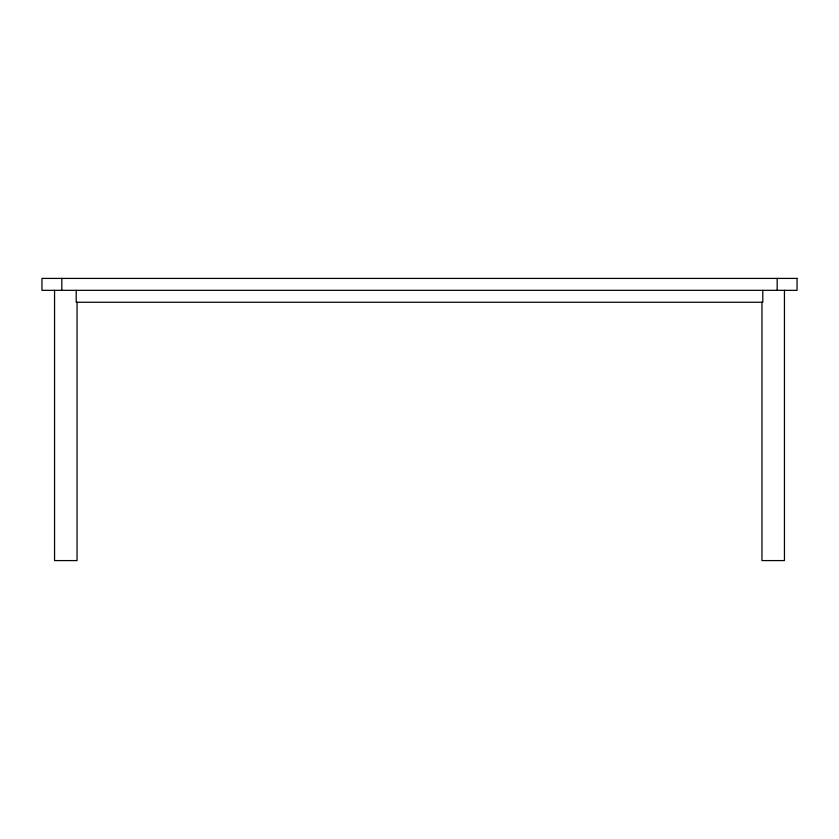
<?xml version="1.0" encoding="UTF-8"?>
<svg xmlns="http://www.w3.org/2000/svg" width="839" height="839" viewBox="0 0 839 839"><rect width="100%" height="100%" fill="white"/><g stroke="black" fill="none" stroke-linecap="round" stroke-linejoin="round"><path stroke-width="1.26" d="M784.444 290.336L784.444 560.588L761.959 560.588L761.959 302.26M777.176 278.412L777.176 290.336M762.787 290.336L762.787 302.26L76.213 302.26L76.213 290.336M77.041 302.26L77.041 560.588L54.556 560.588L54.556 290.336M61.824 278.412L61.824 290.336M797.05 278.412L41.95 278.412L41.95 290.336L797.05 290.336L797.05 278.412"/></g></svg>
